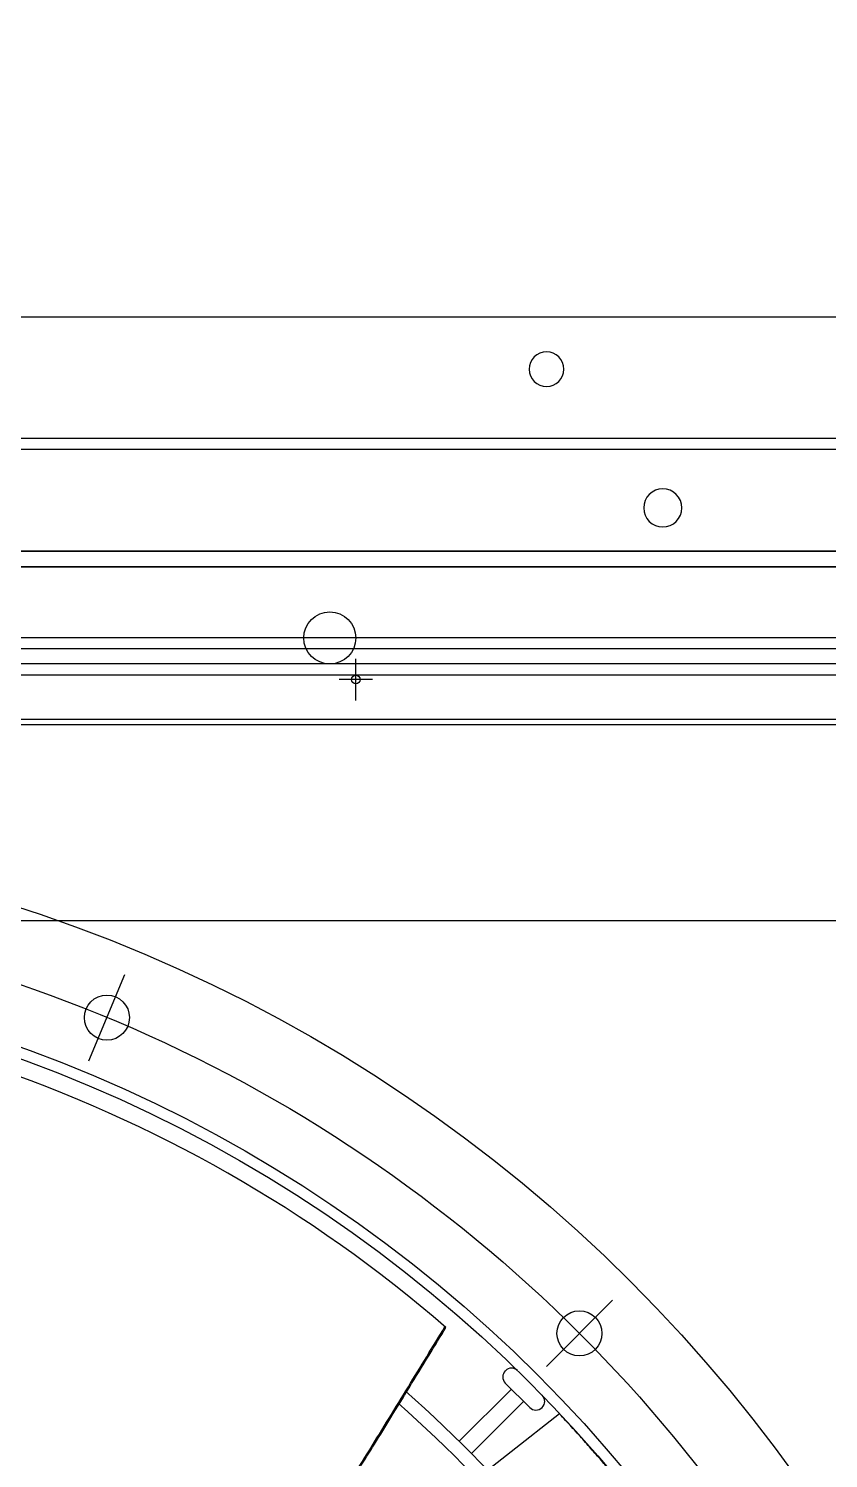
# Model space of a CAD drawing. Header units: millimetres. Extents: x 89450 to 753248, y -530175 to 1209785.
# Drawn here: x 272375.8 to 272606.4, y -169280.5 to -168868.2 of the extents above; entities that cross this region are included whole.
import ezdxf

# ---------------------------------------------------------------- set-up
doc = ezdxf.new("R2010")
doc.units = ezdxf.units.MM
doc.header["$LTSCALE"] = 150
doc.linetypes.add('CENTER', pattern=[50.8, 31.75, -6.35, 6.35, -6.35])
doc.layers.add('------00 Load Bank', color=3, linetype='Continuous')

# ---------------------------------------------------------------- blocks, each defined once
blk = doc.blocks.new('A$Cd768ecee')
at = {"color": 0}
for p, q in [((0, 1180), (1180, 1180)), ((35, 1145), (1145, 1145)), ((38.2, 1141.8), (1141.8, 1141.8)), ((100, 1080), (1080, 1080)), ((103.2, 1076.8), (1076.8, 1076.8))]:
    blk.add_line(p, q, dxfattribs=at)
for centre, radius in [((302.5, 1165), 5), ((269, 1125), 5.5)]:
    blk.add_circle(centre, radius, dxfattribs=at)
blk = doc.blocks.new('A$Ca2785acc')
at = {"color": 0}
for p, q in [((985, 35), (0, 35)), ((983.4, 33.4), (1.6, 33.4)), ((260, 28), (260, 16)), ((985, 13), (0, 13))]:
    blk.add_line(p, q, dxfattribs=at)
at = {"color": 0, "linetype": 'CENTER'}
blk.add_line((255.2, 22), (264.8, 22), dxfattribs=at)
at = {"color": 0}
blk.add_circle((260, 22), 1.25, dxfattribs=at)
blk = doc.blocks.new('A$C02650c35')
at = {"color": 0}
for p, q in [((4.5, 1065), (4.5, 24.5)), ((4.5, 24.5), (4.5, 1065)), ((0, 24.5), (0, 1060.5)), ((0, 24.5), (0, 1060.5)), ((0, 1055), (0, 30)), ((245.15, 823.38), (260.17, 808.37)), ((241.62, 819.85), (256.63, 804.83))]:
    blk.add_line(p, q, dxfattribs=at)
at = {"color": 0, "linetype": 'CENTER'}
for p, q in [((25, 1040), (25, 45)), ((235.06, 829.94), (215.97, 849.03)), ((146.94, 698.06), (122, 708.39))]:
    blk.add_line(p, q, dxfattribs=at)
at = {"color": 0, "linetype": 'Continuous', "lineweight": 25}
blk.add_line((248.76, 833.75), (391.28, 651.33), dxfattribs=at)
at = {"color": 0, "linetype": 'Continuous'}
for p, q in [((246.89, 828.71), (246.92, 828.69)), ((246.92, 825.15), (239.85, 818.08)), ((236.31, 818.08), (236.29, 818.11))]:
    blk.add_line(p, q, dxfattribs=at)
at = {"color": 0}
for centre, radius in [((522.5, 542.5), 441), ((522.5, 542.5), 403), ((522.5, 542.5), 399.8), ((225.52, 839.48), 6.5), ((225.52, 839.48), 6.5), ((25, 767.5), 7.5), ((134.47, 703.23), 6.5), ((134.47, 703.23), 6.5)]:
    blk.add_circle(centre, radius, dxfattribs=at)
at = {"color": 0, "linetype": 'CENTER'}
blk.add_circle((522.5, 542.5), 420, dxfattribs=at)
blk.add_circle((522.5, 542.5), 420, dxfattribs=at)
at = {"color": 0}
for radius, start, end in [(373.5, 102.1171, 138.6292), (369.5, 102.2436, 138.5201), (395, 139.1258, 161.5122)]:
    blk.add_arc((522.5, 542.5), radius, start, end, dxfattribs=at)
at = {"color": 0, "linetype": 'Continuous'}
for centre, start, end in [((245.12, 826.95), 45, 134.2789), ((245.15, 826.92), 315, 45), ((238.05, 819.88), 135.7211, 225), ((238.08, 819.85), 225, 315)]:
    blk.add_arc(centre, 2.5, start, end, dxfattribs=at)
at = {"color": 0, "linetype": 'Continuous', "lineweight": 25}
for points, knots in [([(275.34, 856.62), (274.57, 856.01), (273.02, 854.79), (270.62, 852.85), (268.15, 850.83), (265.62, 848.73), (262.77, 846.32), (259.6, 843.58), (256.08, 840.47), (252.47, 837.21), (250, 834.9), (248.76, 833.75)], [0, 0, 0, 0, 0.098219, 0.196459, 0.294698, 0.393098, 0.491499, 0.618442, 0.745384, 0.872692, 1, 1, 1, 1]), ([(378.79, 684.35), (373.83, 689.36), (363.52, 699.79), (347.3, 715.03), (330.13, 729.93), (312.58, 743.53), (294.87, 756.05), (277.12, 767.74), (259.11, 779.04), (241.22, 789.96), (229.37, 797.19), (223.58, 800.71)], [0, 0, 0, 0, 0.1081379, 0.2251135, 0.3413954, 0.4570616, 0.5657729, 0.6743483, 0.7829008, 0.8914823, 0.994843, 0.994843, 0.994843, 0.994843]), ([(378.79, 684.43), (378.31, 684.93), (376.37, 686.92), (372.96, 690.37), (368.51, 694.83), (363.93, 699.34), (359.48, 703.64), (355.2, 707.7), (351.29, 711.35), (347.67, 714.67), (344.56, 717.47), (341.97, 719.78), (339.54, 721.91), (336.88, 724.21), (333.64, 726.97), (328.1, 731.58), (320.44, 737.69), (310.84, 744.94), (301.45, 751.69), (292.47, 757.87), (285.45, 762.56), (279.96, 766.14), (275.53, 769.01), (270.28, 772.36), (264.16, 776.22), (257.22, 780.53), (249.46, 785.31), (240.91, 790.54), (232.27, 795.81), (226.48, 799.36), (223.82, 800.99)], [0, 0, 0, 0, 0.0105993, 0.042715, 0.074456, 0.1073437, 0.1413731, 0.1694151, 0.1979263, 0.223438, 0.2448649, 0.2622189, 0.2766961, 0.2944954, 0.3162608, 0.341978, 0.4051023, 0.466824, 0.5267457, 0.5825963, 0.6340774, 0.6563171, 0.6830925, 0.7149493, 0.751887, 0.7939052, 0.84012, 0.8912343, 0.9472267, 0.994836, 0.994836, 0.994836, 0.994836])]:
    blk.add_open_spline(points, degree=3, knots=knots, dxfattribs=at)

msp = doc.modelspace()

# ---------------------------------------------------------------- linework, layer by layer
at = {"layer": '------00 Load Bank', "color": 161, "ltscale": 2, "elevation": 0}
msp.add_lwpolyline([(272742.66, -169125.36), (272742.66, -168693.05), (271732.66, -168693.05), (271732.66, -169125.36)], close=True, dxfattribs=at)

# ---------------------------------------------------------------- block references
at = {"layer": '------00 Load Bank', "color": 161, "xscale": -1}
msp.add_blockref('A$Cd768ecee', (272827.66, -170131.43), dxfattribs=at)
at = {"layer": '------00 Load Bank', "color": 161}
for name, p, rotation in [('A$C02650c35', (271695.16, -169018.93), 270), ('A$Ca2785acc', (272730.16, -169033.93), 180), ('A$Ca2785acc', (272730.16, -169033.93), 180)]:
    msp.add_blockref(name, p, dxfattribs=dict(at, rotation=rotation))

doc.saveas('drawing.dxf')
